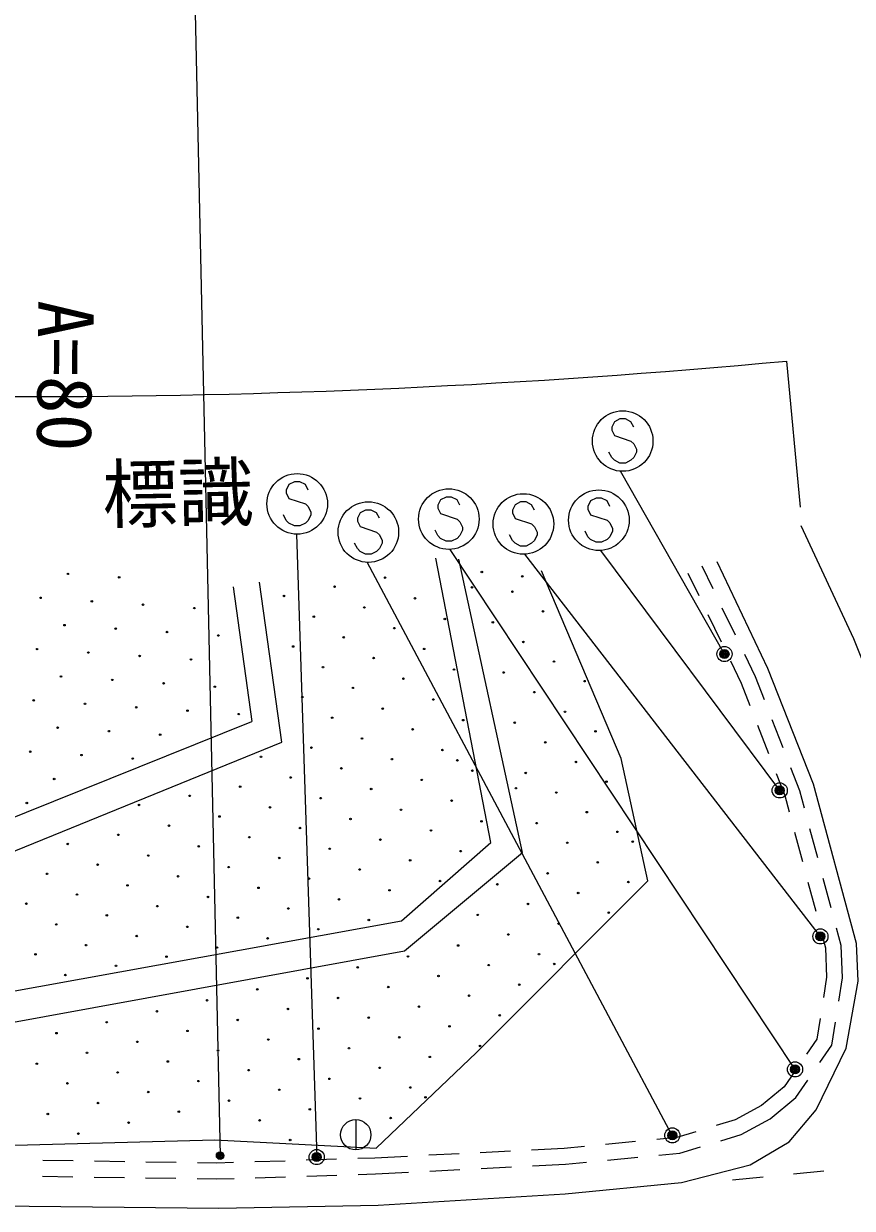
# Model space of a CAD drawing. Units: millimetres, scale not verified. Extents: x 40000 to 680000, y 20000 to 380000.
# Drawn here: x 423786 to 451150, y 264840 to 303954 of the extents above; entities that cross this region are included whole.
import ezdxf
from ezdxf.enums import TextEntityAlignment as Align

# ---------------------------------------------------------------- set-up
doc = ezdxf.new("R2010")
doc.units = ezdxf.units.MM
doc.header["$LTSCALE"] = 1000
doc.header["$PDMODE"] = 32
doc.header["$PDSIZE"] = 500
doc.linetypes.add('CHAIN', pattern=[18.5, 12, -1.5, 3.5, -1.5])
for name, color, linetype, lineweight in [('M-BGD', 7, 'Continuous', 25), ('M-BMK', 2, 'CHAIN', 13), ('M-STR-HTXT', 7, 'Continuous', 13), ('M-STR-STRC', 7, 'Continuous', 25)]:
    doc.layers.add(name, color=color, linetype=linetype, lineweight=lineweight)
doc.styles.add('ＭＳ ゴシック', font='')
doc.styles.get('ＭＳ ゴシック').set_extended_font_data('MS Gothic')

msp = doc.modelspace()

# ---------------------------------------------------------------- linework, layer by layer
at = {"layer": 'M-BGD'}
for p, q in [((446551, 285291), (446190, 286038)), ((445722, 285812), (446079, 285074)), ((430703, 285356), (431324, 280909)), ((432307, 280226), (431568, 285511)), ((446383, 284444), (446818, 283544)), ((447291, 283761), (446856, 284661)), ((447123, 282914), (447480, 282176)), ((447957, 282383), (447596, 283130)), ((447480, 282176), (447766, 281439)), ((448252, 281624), (447957, 282383)), ((417491, 275360), (431324, 280909)), ((448868, 280039), (448505, 280971)), ((448019, 280787), (448381, 279854)), ((417859, 274359), (432307, 280226)), ((449416, 278627), (449121, 279387)), ((448635, 279202), (448921, 278465)), ((449570, 278051), (449416, 278627)), ((448921, 278465), (449064, 277931)), ((450009, 276409), (449751, 277375)), ((449245, 277255), (449503, 276289)), ((449683, 275613), (449941, 274646)), ((450447, 274766), (450189, 275732)), ((450122, 273970), (450265, 273436)), ((450782, 273514), (450628, 274090)), ((450265, 273436), (450301, 272476)), ((450822, 272445), (450782, 273514)), ((450301, 272476), (450194, 271795)), ((450702, 271681), (450822, 272445)), ((450085, 271103), (449978, 270423)), ((450473, 270225), (450593, 270989)), ((449978, 270423), (449636, 269927)), ((450078, 269652), (450473, 270225)), ((449239, 269351), (448898, 268856)), ((448898, 268856), (448149, 268230)), ((449286, 268502), (449681, 269075)), ((448442, 267798), (449286, 268502)), ((448149, 268230), (447281, 267758)), ((434753, 267768), (434753, 266768)), ((447281, 267758), (446653, 267569)), ((447482, 267276), (448442, 267798)), ((445355, 267178), (444691, 267114)), ((445983, 267367), (445355, 267178)), ((446804, 267071), (447482, 267276)), ((441639, 266819), (440559, 266764)), ((442302, 266883), (441639, 266819)), ((443994, 267046), (442999, 266950)), ((445456, 266665), (446134, 266869)), ((425422, 266404), (424422, 266420)), ((427122, 266377), (426122, 266393)), ((428821, 266350), (427822, 266366)), ((432419, 266402), (431420, 266370)), ((434118, 266458), (433119, 266425)), ((435385, 266499), (434818, 266480)), ((436464, 266554), (435385, 266499)), ((438162, 266641), (437163, 266590)), ((439860, 266728), (438861, 266677)), ((441677, 266300), (442372, 266367)), ((443069, 266435), (444064, 266531)), ((444761, 266598), (445456, 266665)), ((430154, 266329), (429521, 266339)), ((430720, 266347), (430154, 266329)), ((434831, 265961), (435407, 265979)), ((435407, 265979), (436494, 266035)), ((437193, 266071), (438192, 266122)), ((438891, 266158), (439890, 266209)), ((440589, 266244), (441677, 266300)), ((424412, 265900), (425412, 265884)), ((426112, 265873), (427112, 265857)), ((427812, 265846), (428812, 265830)), ((429512, 265819), (430158, 265809)), ((430158, 265809), (430733, 265827)), ((431433, 265850), (432432, 265883)), ((433132, 265905), (434132, 265938))]:
    msp.add_line(p, q, dxfattribs=at)
for points in [[(358192, 286090), (359863, 283882), (362647, 282605), (363530, 281230), (370083, 278315), (376547, 275977), (384353, 272724), (392119, 270637), (402057, 268594), (411169, 267549), (419775, 266825), (430098, 267098), (435428, 266825)], [(389575, 274876), (398646, 270967), (417581, 269918), (436358, 273341), (440254, 276587), (438152, 286276)], [(395267, 273488), (398841, 271947), (417647, 270966), (436264, 274337), (439213, 276921), (437392, 286301)], [(435428, 266825), (438736, 269986), (444398, 275653), (443518, 279687), (440884, 285890)]]:
    msp.add_lwpolyline(points, dxfattribs=at)
for centre, radius in [((425246, 285787), 25), ((426939, 285673), 25), ((435722, 285665), 25), ((438916, 285848), 25), ((440250, 285704), 25), ((434052, 285363), 25), ((438592, 285343), 25), ((439926, 285200), 25), ((424343, 284997), 25), ((426036, 284884), 25), ((427729, 284770), 25), ((432382, 285060), 25), ((436708, 284981), 25), ((429423, 284657), 25), ((433368, 284376), 25), ((435038, 284679), 25), ((440936, 284551), 25), ((425133, 284094), 25), ((426826, 283980), 25), ((436024, 283995), 25), ((437694, 284298), 25), ((439278, 284190), 25), ((428519, 283867), 25), ((430213, 283753), 25), ((434355, 283693), 25), ((424229, 283304), 25), ((425923, 283190), 25), ((432685, 283390), 25), ((437011, 283311), 25), ((440288, 283541), 25), ((427616, 283077), 25), ((429309, 282963), 25), ((435341, 283009), 25), ((441298, 282893), 25), ((425019, 282400), 25), ((433671, 282707), 25), ((437997, 282628), 25), ((439640, 282532), 25), ((426713, 282287), 25), ((428406, 282174), 25), ((430099, 282060), 25), ((434657, 282023), 25), ((436327, 282325), 25), ((442308, 282245), 25), ((424116, 281611), 25), ((432987, 281720), 25), ((437313, 281641), 25), ((440650, 281883), 25), ((425809, 281497), 25), ((427502, 281384), 25), ((429196, 281270), 25), ((435643, 281339), 25), ((441660, 281235), 25), ((430889, 281157), 25), ((433973, 281037), 25), ((438299, 280958), 25), ((440002, 280874), 25), ((424906, 280707), 25), ((426599, 280594), 25), ((428292, 280480), 25), ((436629, 280655), 25), ((442670, 280587), 25), ((433289, 280051), 25), ((434959, 280353), 25), ((441012, 280225), 25), ((424002, 279917), 25), ((425696, 279804), 25), ((427389, 279690), 25), ((431620, 279748), 25), ((435945, 279669), 25), ((437615, 279972), 25), ((434276, 279367), 25), ((438108, 279630), 25), ((438602, 279288), 25), ((442022, 279577), 25), ((424792, 279014), 25), ((432606, 279064), 25), ((436932, 278985), 25), ((440364, 279215), 25), ((443032, 278929), 25), ((430936, 278762), 25), ((435262, 278683), 25), ((440040, 278711), 25), ((441374, 278567), 25), ((423889, 278224), 25), ((427596, 278157), 25), ((429266, 278460), 25), ((431922, 278078), 25), ((433592, 278381), 25), ((437918, 278302), 25), ((430252, 277776), 25), ((434578, 277697), 25), ((436248, 277999), 25), ((442384, 277919), 25), ((428582, 277473), 25), ((432908, 277395), 25), ((437234, 277316), 25), ((438904, 277618), 25), ((440726, 277557), 25), ((426912, 277171), 25), ((431238, 277092), 25), ((435564, 277013), 25), ((441736, 276909), 25), ((443394, 277271), 25), ((443898, 276947), 25), ((425242, 276869), 25), ((429568, 276790), 25), ((433894, 276711), 25), ((438220, 276632), 25), ((426228, 276185), 25), ((427898, 276487), 25), ((432224, 276408), 25), ((436550, 276329), 25), ((442745, 276261), 25), ((424559, 275883), 25), ((428885, 275804), 25), ((430554, 276106), 25), ((434880, 276027), 25), ((441087, 275899), 25), ((427215, 275501), 25), ((431541, 275422), 25), ((433210, 275725), 25), ((435867, 275343), 25), ((437536, 275646), 25), ((439429, 275538), 25), ((443755, 275613), 25), ((425545, 275199), 25), ((429871, 275120), 25), ((434197, 275041), 25), ((442097, 275251), 25), ((423875, 274896), 25), ((428201, 274817), 25), ((432527, 274738), 25), ((440439, 274889), 25), ((443107, 274603), 25), ((424861, 274213), 25), ((426531, 274515), 25), ((430857, 274436), 25), ((435183, 274357), 25), ((438781, 274528), 25), ((441449, 274241), 25), ((427517, 273831), 25), ((429187, 274134), 25), ((433513, 274055), 25), ((439791, 273880), 25), ((425847, 273529), 25), ((430173, 273450), 25), ((431843, 273752), 25), ((438133, 273518), 25), ((424177, 273226), 25), ((428503, 273148), 25), ((436475, 273156), 25), ((440801, 273231), 25), ((426833, 272845), 25), ((434817, 272794), 25), ((439143, 272870), 25), ((441306, 272907), 25), ((425163, 272543), 25), ((433159, 272432), 25), ((437485, 272508), 25), ((440153, 272222), 25), ((431501, 272070), 25), ((435827, 272146), 25), ((438495, 271860), 25), ((429843, 271708), 25), ((434169, 271784), 25), ((436837, 271498), 25), ((428185, 271346), 25), ((430853, 271060), 25), ((432511, 271422), 25), ((435179, 271136), 25), ((439505, 271212), 25), ((426527, 270984), 25), ((429195, 270698), 25), ((433521, 270774), 25), ((437847, 270850), 25), ((424869, 270622), 25), ((427537, 270336), 25), ((431863, 270412), 25), ((436189, 270488), 25), ((425879, 269974), 25), ((430205, 270050), 25), ((434531, 270126), 25), ((438857, 270202), 25), ((424221, 269612), 25), ((428547, 269688), 25), ((432873, 269764), 25), ((435541, 269478), 25), ((437199, 269840), 25), ((426889, 269326), 25), ((431215, 269402), 25), ((433883, 269116), 25), ((425231, 268964), 25), ((429557, 269040), 25), ((432225, 268754), 25), ((436551, 268830), 25), ((426241, 268316), 25), ((427899, 268678), 25), ((430567, 268392), 25), ((434893, 268468), 25), ((437056, 268506), 25), ((424583, 267954), 25), ((428909, 268030), 25), ((433235, 268106), 25), ((427251, 267668), 25), ((431577, 267744), 25), ((434753, 267268), 500), ((435903, 267820), 25), ((425593, 267306), 25), ((432587, 267096), 25)]:
    msp.add_circle(centre, radius, dxfattribs=at)
at = {"layer": 'M-BMK'}
msp.add_lwpolyline([(449450, 287382), (451194, 283656), (452738, 279737), (453929, 275728), (454401, 273828)], dxfattribs=at)
at = {"layer": 'M-STR-HTXT'}
for p, q in [((448976, 292816), (449428, 287985)), ((446928, 283141), (443490, 289177)), ((432790, 287100), (433462, 266532)), ((449259, 269426), (437871, 286598)), ((450097, 273818), (440336, 286436)), ((448753, 278638), (442845, 286561)), ((445206, 267248), (435129, 286169))]:
    msp.add_line(p, q, dxfattribs=at)
for centre, radius in [((446928, 283141), 150), ((446928, 283141), 120), ((446928, 283141), 90), ((446928, 283141), 60), ((446928, 283141), 30), ((446928, 283141), 20), ((448753, 278638), 150), ((448753, 278638), 120), ((448753, 278638), 90), ((448753, 278638), 60), ((448753, 278638), 30), ((448753, 278638), 20), ((450097, 273818), 150), ((450097, 273818), 120), ((450097, 273818), 90), ((450097, 273818), 60), ((450097, 273818), 30), ((450097, 273818), 20), ((449259, 269426), 150), ((449259, 269426), 120), ((449259, 269426), 90), ((449259, 269426), 60), ((449259, 269426), 30), ((449259, 269426), 20), ((445206, 267248), 150), ((445206, 267248), 120), ((445206, 267248), 90), ((445206, 267248), 60), ((445206, 267248), 30), ((445206, 267248), 20), ((433462, 266532), 150), ((433462, 266532), 120), ((433462, 266532), 90), ((433462, 266532), 60), ((433462, 266532), 30), ((433462, 266532), 20)]:
    msp.add_circle(centre, radius, dxfattribs=at)
msp.add_arc((423820, 561642), 270000, 269.90125, 275.34589, dxfattribs=at)
for p in [(446928, 283141), (448753, 278638), (450097, 273818), (449259, 269426), (445206, 267248), (433462, 266532)]:
    msp.add_point(p, dxfattribs=at)
at = {"layer": 'M-STR-STRC'}
for p, q in [((429017, 323999), (430273, 266582)), ((443296, 290811), (443205, 290629)), ((443205, 290629), (443205, 290538)), ((443478, 290902), (443296, 290811)), ((443659, 290902), (443478, 290902)), ((443841, 290811), (443659, 290902)), ((443932, 290629), (443841, 290811)), ((443205, 290538), (443296, 290356)), ((443296, 290356), (443841, 290174)), ((443841, 290174), (443932, 290083)), ((443932, 290083), (444023, 289902)), ((444023, 289902), (444023, 289811)), ((443205, 289629), (443114, 289811)), ((443296, 289538), (443205, 289629)), ((443478, 289447), (443296, 289538)), ((443659, 289447), (443478, 289447)), ((443841, 289538), (443659, 289447)), ((443932, 289629), (443841, 289538)), ((444023, 289811), (443932, 289629)), ((432546, 288736), (432455, 288554)), ((432728, 288826), (432546, 288736)), ((432910, 288826), (432728, 288826)), ((433091, 288736), (432910, 288826)), ((433182, 288554), (433091, 288736)), ((432455, 288554), (432455, 288463)), ((432455, 288463), (432546, 288281)), ((432546, 288281), (433091, 288099)), ((437736, 288325), (437555, 288234)), ((437918, 288325), (437736, 288325)), ((438100, 288234), (437918, 288325)), ((442690, 288286), (442508, 288195)), ((442872, 288286), (442690, 288286)), ((443054, 288195), (442872, 288286)), ((433091, 288099), (433182, 288008)), ((433182, 288008), (433273, 287826)), ((435077, 287895), (434896, 287805)), ((435259, 287895), (435077, 287895)), ((435441, 287805), (435259, 287895)), ((437555, 288234), (437464, 288052)), ((437464, 288052), (437464, 287961)), ((437464, 287961), (437555, 287779)), ((438191, 288052), (438100, 288234)), ((440015, 288072), (439924, 287890)), ((439924, 287890), (439924, 287799)), ((440197, 288162), (440015, 288072)), ((440379, 288162), (440197, 288162)), ((440561, 288072), (440379, 288162)), ((440652, 287890), (440561, 288072)), ((442508, 288195), (442418, 288014)), ((442418, 288014), (442418, 287923)), ((442418, 287923), (442508, 287741)), ((443145, 288014), (443054, 288195)), ((432455, 287554), (432364, 287736)), ((432546, 287463), (432455, 287554)), ((433182, 287554), (433091, 287463)), ((433273, 287736), (433182, 287554)), ((433273, 287826), (433273, 287736)), ((434896, 287805), (434805, 287623)), ((434805, 287623), (434805, 287532)), ((434805, 287532), (434896, 287350)), ((435532, 287623), (435441, 287805)), ((437555, 287779), (438100, 287597)), ((438100, 287597), (438191, 287506)), ((438191, 287506), (438282, 287325)), ((439924, 287799), (440015, 287617)), ((440015, 287617), (440561, 287435)), ((442508, 287741), (443054, 287559)), ((443054, 287559), (443145, 287468)), ((432728, 287372), (432546, 287463)), ((432910, 287372), (432728, 287372)), ((433091, 287463), (432910, 287372)), ((434896, 287350), (435441, 287168)), ((435441, 287168), (435532, 287077)), ((437464, 287052), (437373, 287234)), ((438282, 287234), (438191, 287052)), ((438282, 287325), (438282, 287234)), ((440561, 287435), (440652, 287344)), ((440652, 287344), (440743, 287162)), ((440743, 287162), (440743, 287072)), ((442418, 287014), (442327, 287195)), ((443145, 287468), (443236, 287286)), ((443236, 287195), (443145, 287014)), ((443236, 287286), (443236, 287195)), ((434805, 286623), (434714, 286805)), ((435532, 287077), (435623, 286895)), ((435623, 286805), (435532, 286623)), ((435623, 286895), (435623, 286805)), ((437555, 286961), (437464, 287052)), ((437736, 286870), (437555, 286961)), ((437918, 286870), (437736, 286870)), ((438100, 286961), (437918, 286870)), ((438191, 287052), (438100, 286961)), ((439924, 286890), (439834, 287072)), ((440015, 286799), (439924, 286890)), ((440197, 286708), (440015, 286799)), ((440379, 286708), (440197, 286708)), ((440561, 286799), (440379, 286708)), ((440652, 286890), (440561, 286799)), ((440743, 287072), (440652, 286890)), ((442508, 286923), (442418, 287014)), ((442690, 286832), (442508, 286923)), ((442872, 286832), (442690, 286832)), ((443054, 286923), (442872, 286832)), ((443145, 287014), (443054, 286923)), ((434896, 286532), (434805, 286623)), ((435077, 286441), (434896, 286532)), ((435259, 286441), (435077, 286441)), ((435441, 286532), (435259, 286441)), ((435532, 286623), (435441, 286532)), ((450205, 266068), (449208, 265968)), ((448211, 265868), (447190, 265767))]:
    msp.add_line(p, q, dxfattribs=at)
for points in [[(435488, 264942), (441671, 265318), (445512, 265695), (447774, 266274), (449064, 267036), (449951, 268088), (450945, 270132), (451342, 272343), (451289, 273583), (449873, 278849), (448360, 282666), (446683, 286185)], [(353778, 283629), (360743, 280190), (369212, 276327), (375892, 273721), (382834, 271413), (391950, 268866), (401799, 266899), (411014, 265622), (419788, 264952), (430227, 264840), (435488, 264942)]]:
    msp.add_lwpolyline(points, dxfattribs=at)
for centre, radius in [((443568, 290174), 1000), ((432819, 288099), 1000), ((437827, 287597), 1000), ((440288, 287435), 1000), ((442781, 287559), 1000), ((435168, 287168), 1000), ((430273, 266582), 125), ((430273, 266582), 100), ((430273, 266582), 75), ((430273, 266582), 50), ((430273, 266582), 25), ((430273, 266582), 10)]:
    msp.add_circle(centre, radius, dxfattribs=at)

# ---------------------------------------------------------------- texts
at = {"layer": 'M-STR-HTXT', "style": 'ＭＳ ゴシック'}
for s, rotation, p in [('A=80', 269.432, (423721, 294831)), ('標識', 1.091, (426409, 286939))]:
    msp.add_text(s, height=1833, rotation=rotation, dxfattribs=at).set_placement(p, align=Align.BOTTOM_LEFT)

doc.saveas('drawing.dxf')
